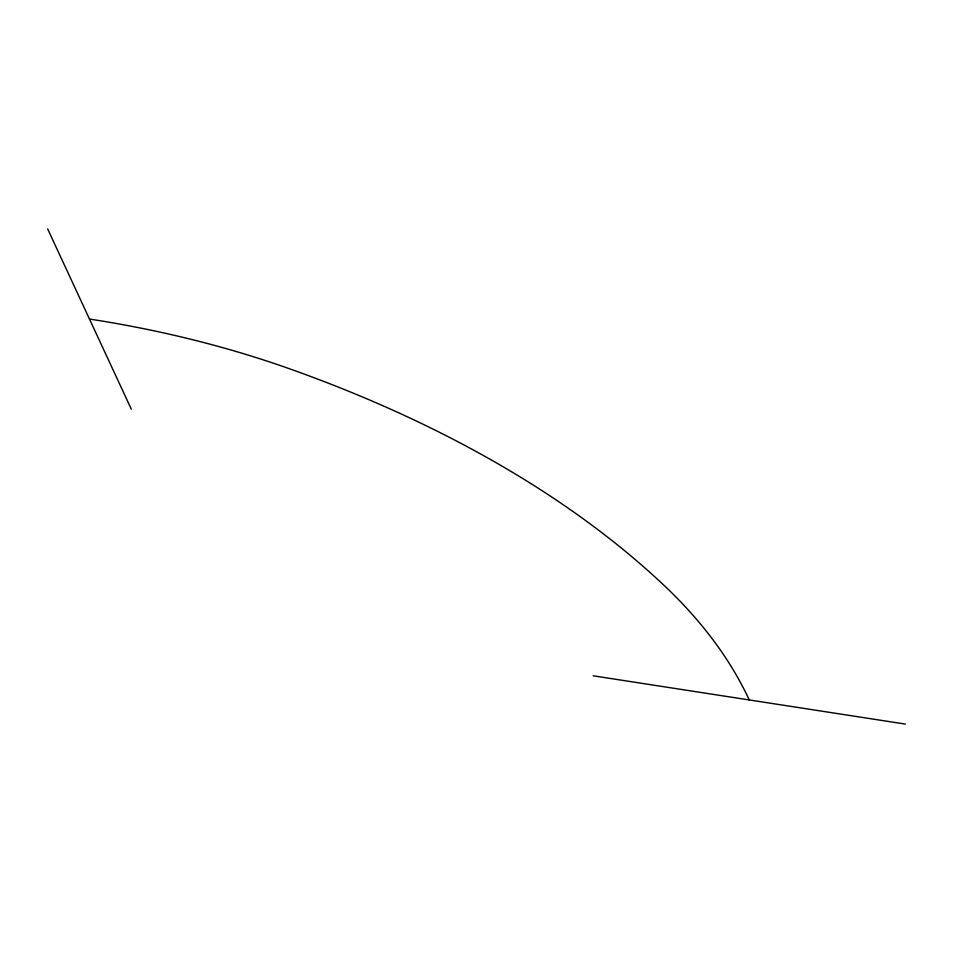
<?xml version="1.0" encoding="UTF-8"?>
<svg xmlns="http://www.w3.org/2000/svg" width="953" height="953" viewBox="0 0 953 953"><rect width="100%" height="100%" fill="white"/><g stroke="black" fill="none" stroke-linecap="round" stroke-linejoin="round"><path stroke-width="1.43" d="M593.147 675.796L905.35 724.089M47.65 228.911L131.3 409.159M749.249 699.943A753.93 435.283 0 0 0 663.491 584.844A1138.99 657.594 0 0 0 288.842 368.537A753.93 435.283 0 0 0 89.475 319.029"/></g></svg>
